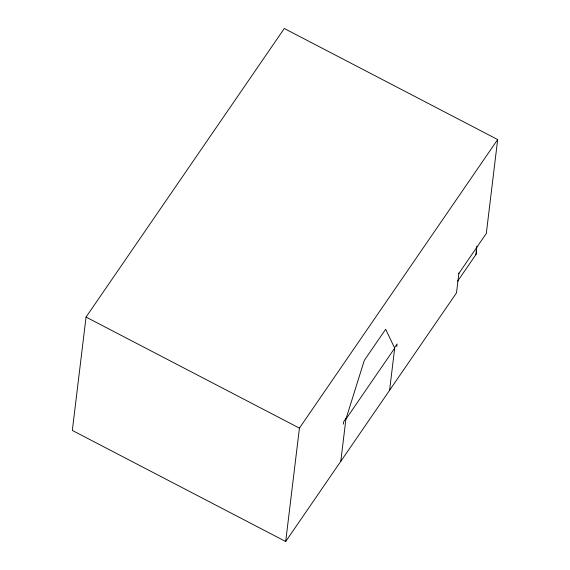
<?xml version="1.0" encoding="UTF-8"?>
<svg xmlns="http://www.w3.org/2000/svg" width="570" height="570" viewBox="0 0 570 570"><rect width="100%" height="100%" fill="white"/><g stroke="black" fill="none" stroke-linecap="round" stroke-linejoin="round"><path stroke-width="0.85" d="M458.85 273.45L486.303 233.493L497.667 139.557L284.295 28.5L86.049 317.07L72.333 430.443L285.705 541.5L456.499 292.887L458.914 273.002M285.705 541.5L299.421 428.127L497.667 139.557M343.411 424.144L343.703 421.714L346.275 417.967M340.796 461.301L345.89 419.192L364.323 360.347L385.669 329.268L394.689 348.163L389.595 390.272M396.784 346.453L397.076 344.024L394.504 347.764M457.596 281.167A5.436 4.61 6.9 0 0 457.988 280.675L475.872 254.64L476.905 246.119M345.89 419.192L394.689 348.163M86.049 317.07L299.421 428.127M476.157 250.707A5.251 4.453 6.9 0 1 475.872 254.64"/></g></svg>
